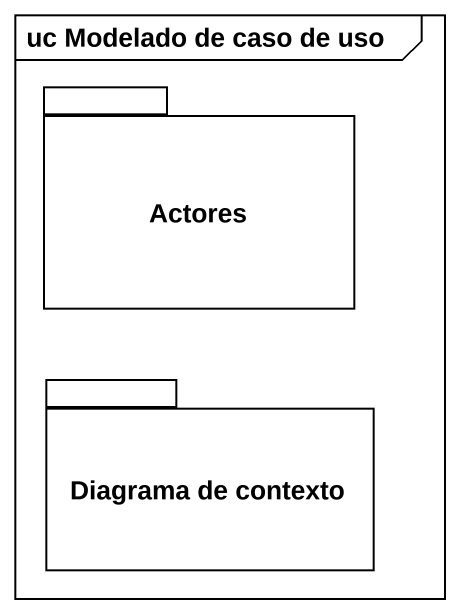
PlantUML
@startuml
mainframe uc Modelado de caso de uso
package Actores {
}
package "Diagrama de contexto" as Diagrama_de_contexto {
}
@enduml
